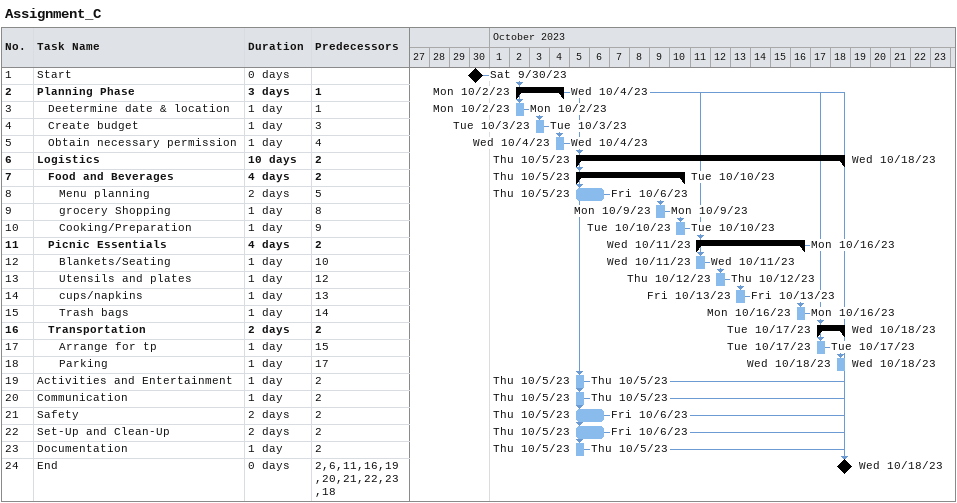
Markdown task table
Assignment_C

| ID | Level | Task | Duration | Start | Finish | Predecessors |
|---|---|---|---|---|---|---|
| 1 | 1 | Start | 0d | 2023-09-30 | 2023-09-30 |  |
| 2 | 1 | **Planning Phase** | 3d | 2023-10-02 | 2023-10-04 | 1 |
| 3 | 2 | Deetermine date & location | 1d | 2023-10-02 | 2023-10-02 | 1 |
| 4 | 2 | Create budget | 1d | 2023-10-03 | 2023-10-03 | 3 |
| 5 | 2 | Obtain necessary permission | 1d | 2023-10-04 | 2023-10-04 | 4 |
| 6 | 1 | **Logistics** | 10d | 2023-10-05 | 2023-10-18 | 2 |
| 7 | 2 | **Food and Beverages** | 4d | 2023-10-05 | 2023-10-10 | 2 |
| 8 | 3 | Menu planning | 2d | 2023-10-05 | 2023-10-06 | 5 |
| 9 | 3 | grocery Shopping | 1d | 2023-10-09 | 2023-10-09 | 8 |
| 10 | 3 | Cooking/Preparation | 1d | 2023-10-10 | 2023-10-10 | 9 |
| 11 | 2 | **Picnic Essentials** | 4d | 2023-10-11 | 2023-10-16 | 2 |
| 12 | 3 | Blankets/Seating | 1d | 2023-10-11 | 2023-10-11 | 10 |
| 13 | 3 | Utensils and plates | 1d | 2023-10-12 | 2023-10-12 | 12 |
| 14 | 3 | cups/napkins | 1d | 2023-10-13 | 2023-10-13 | 13 |
| 15 | 3 | Trash bags | 1d | 2023-10-16 | 2023-10-16 | 14 |
| 16 | 2 | **Transportation** | 2d | 2023-10-17 | 2023-10-18 | 2 |
| 17 | 3 | Arrange for tp | 1d | 2023-10-17 | 2023-10-17 | 15 |
| 18 | 3 | Parking | 1d | 2023-10-18 | 2023-10-18 | 17 |
| 19 | 1 | Activities and Entertainment | 1d | 2023-10-05 | 2023-10-05 | 2 |
| 20 | 1 | Communication | 1d | 2023-10-05 | 2023-10-05 | 2 |
| 21 | 1 | Safety | 2d | 2023-10-05 | 2023-10-06 | 2 |
| 22 | 1 | Set-Up and Clean-Up | 2d | 2023-10-05 | 2023-10-06 | 2 |
| 23 | 1 | Documentation | 1d | 2023-10-05 | 2023-10-05 | 2 |
| 24 | 1 | End | 0d | 2023-10-18 | 2023-10-18 | 2, 6, 11, 16, 19, 20, 21, 22, 23, 18 |
